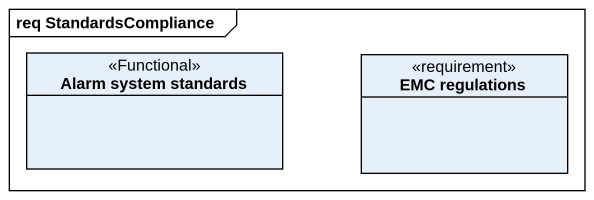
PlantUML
@startuml
mainframe req StandardsCompliance
hide circle
hide empty members
class "Alarm system standards" as Alarm_system_standards <<Functional>>
class "EMC regulations" as EMC_regulations <<requirement>>
@enduml
